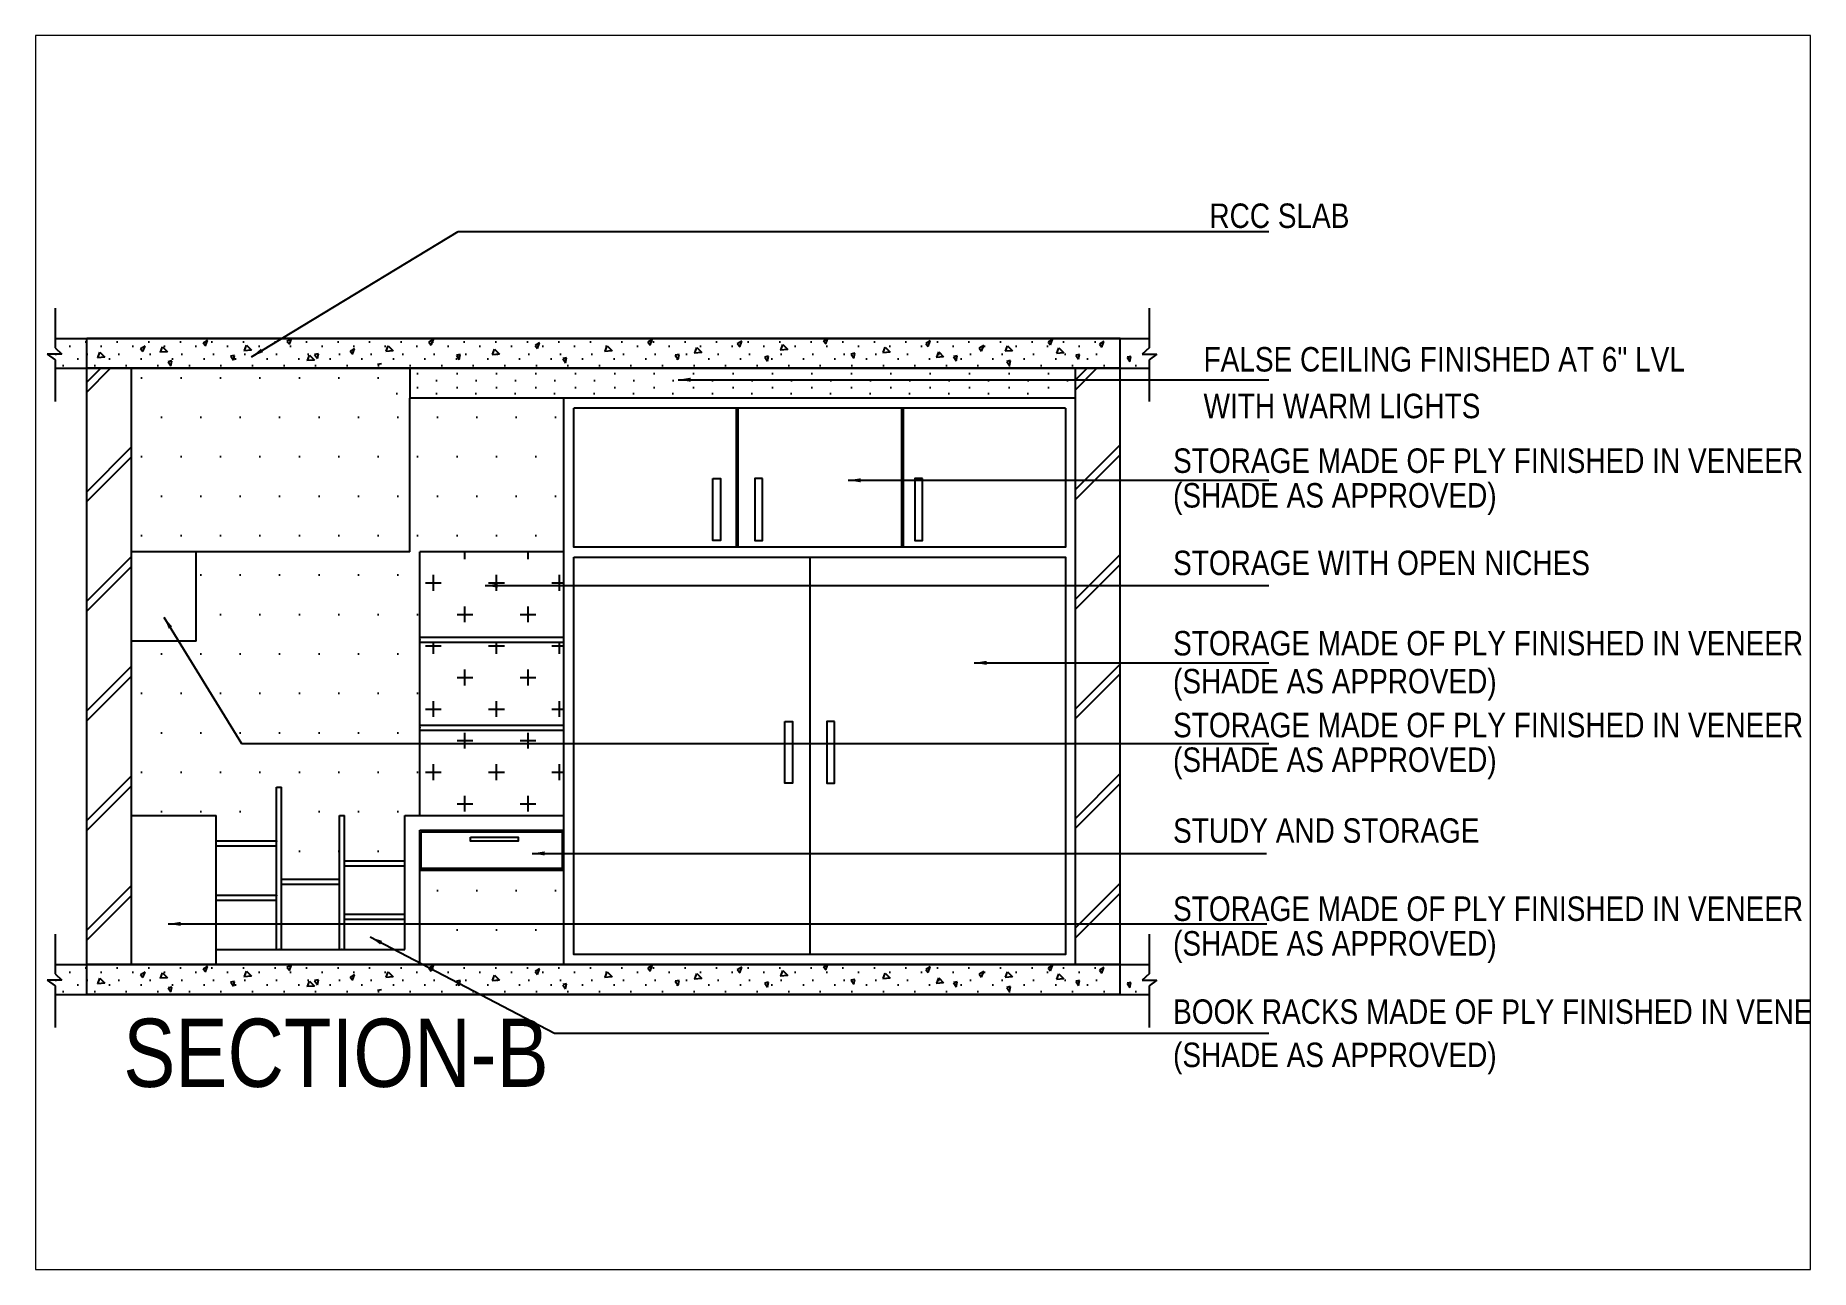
# Paper-space layout 'SEC B' of a CAD drawing. Header units: millimetres. Extents: x 29 to 257, y 20 to 178.
# The model-space entities are those that its viewports show. They can reach past a viewport. Long polylines and large blocks are cut down to what shows.
import ezdxf

# ---------------------------------------------------------------- set-up
doc = ezdxf.new("R2010")
doc.units = ezdxf.units.MM
doc.layers.add('TXT', color=7, linetype='Continuous', lineweight=25)
doc.styles.add('stylus BT', font='swissc.ttf')
doc.dimstyles.new('ISO-25', dxfattribs={"dimtxt": 2.5, "dimasz": 2.5, "dimexe": 1.25, "dimexo": 0.625, "dimtad": 1, "dimlunit": 4, "dimtxsty": 'Standard', "dimcen": 2.5, "dimadec": 0, "dimazin": 0, "dimtfac": 1, "dimtmove": 0, "dimatfit": 3, "dimfxl": 1, "dimarcsym": 0})
pattern_1 = [(0, (593.8116, 329.4964), (3.175, 6.35), [0, -6.35])]
pattern_2 = [(0, (584.0765, 330.833), (3.175, 6.35), [0, -6.35])]
pattern_3 = [(0, (585.95, 331.768), (3.175, 6.35), [0, -6.35])]
pattern_4 = [(0, (582.437, 333.372), (3.175, 6.35), [0, -6.35])]
pattern_5 = [(0, (585.649, 334.2406), (3.175, 6.35), [0, -6.35])]
pattern_6 = [(0, (593.8116, 203.4964), (3.175, 6.35), [0, -6.35])]
pattern_7 = [(0, (584.0765, 204.833), (3.175, 6.35), [0, -6.35])]
pattern_8 = [(0, (585.95, 205.768), (3.175, 6.35), [0, -6.35])]
pattern_9 = [(0, (582.437, 207.372), (3.175, 6.35), [0, -6.35])]
pattern_10 = [(0, (585.649, 208.2406), (3.175, 6.35), [0, -6.35])]

msp = doc.modelspace()

# ---------------------------------------------------------------- hatches: boundary and pattern name
h = msp.add_hatch()
h.set_pattern_fill('DOTS', color=256, scale=4, style=0)
h.set_pattern_definition(pattern_3)
h.paths.add_polyline_path([(2903.567, 693.334), (2903.567, 688.653), (2904.927, 687.39), (2902.005, 687.39), (2902.081, 687.334), (3115.948, 687.334), (3115.948, 689.046), (3117.511, 690.193), (3114.588, 690.193), (3115.948, 691.455), (3115.948, 693.334)])
h = msp.add_hatch()
h.set_pattern_fill('DOTS', color=256, scale=4, style=0)
h.set_pattern_definition(pattern_3)
h.paths.add_polyline_path([(2903.567, 693.334), (2903.567, 688.653), (2904.927, 687.39), (2902.005, 687.39), (2902.081, 687.334), (3115.948, 687.334), (3115.948, 689.046), (3117.511, 690.193), (3114.588, 690.193), (3115.948, 691.455), (3115.948, 693.334)])
h = msp.add_hatch()
h.set_pattern_fill('DOTS', color=256, scale=4, style=0)
h.set_pattern_definition(pattern_5)
h.paths.add_polyline_path([(2903.567, 695.807), (2903.567, 689.807), (3115.647, 689.807), (3115.647, 691.519), (3117.21, 692.665), (3114.287, 692.665), (3115.647, 693.928), (3115.647, 695.807)])
h = msp.add_hatch()
h.set_pattern_fill('DOTS', color=256, scale=4, style=0)
h.set_pattern_definition(pattern_5)
h.paths.add_polyline_path([(2903.567, 695.807), (2903.567, 689.807), (3115.647, 689.807), (3115.647, 691.519), (3117.21, 692.665), (3114.287, 692.665), (3115.647, 693.928), (3115.647, 695.807)])
h = msp.add_hatch()
h.set_pattern_fill('DOTS', color=256, scale=4, style=0)
h.set_pattern_definition(pattern_4)
h.paths.add_polyline_path([(2903.567, 694.938), (2903.567, 688.938), (3112.435, 688.938), (3112.435, 690.65), (3113.998, 691.797), (3111.075, 691.797), (3112.435, 693.059), (3112.435, 694.938)])
h = msp.add_hatch()
h.set_pattern_fill('DOTS', color=256, scale=4, style=0)
h.set_pattern_definition(pattern_4)
h.paths.add_polyline_path([(2903.567, 694.938), (2903.567, 688.938), (3112.435, 688.938), (3112.435, 690.65), (3113.998, 691.797), (3111.075, 691.797), (3112.435, 693.059), (3112.435, 694.938)])
h = msp.add_hatch()
h.set_pattern_fill('DOTS', color=256, scale=4, style=0)
h.set_pattern_definition(pattern_2)
h.paths.add_polyline_path([(2903.567, 692.399), (2903.567, 688.653), (2904.927, 687.39), (2902.005, 687.39), (2903.356, 686.399), (3114.075, 686.399), (3114.075, 688.111), (3115.637, 689.257), (3112.715, 689.257), (3114.075, 690.52), (3114.075, 692.399)])
h = msp.add_hatch()
h.set_pattern_fill('DOTS', color=256, scale=4, style=0)
h.set_pattern_definition(pattern_2)
h.paths.add_polyline_path([(2903.567, 692.399), (2903.567, 688.653), (2904.927, 687.39), (2902.005, 687.39), (2903.356, 686.399), (3114.075, 686.399), (3114.075, 688.111), (3115.637, 689.257), (3112.715, 689.257), (3114.075, 690.52), (3114.075, 692.399)])
h = msp.add_hatch()
h.set_pattern_fill('DOTS', color=256, scale=4, style=0)
h.set_pattern_definition(pattern_1)
h.paths.add_polyline_path([(3123.81, 685.063), (3123.81, 686.774), (3125.372, 687.921), (3122.45, 687.921), (3123.81, 689.183), (3123.81, 691.063), (2903.567, 691.063), (2903.567, 689.183), (2904.927, 687.921), (2902.005, 687.921), (2903.567, 686.774), (2903.567, 685.063)])
h = msp.add_hatch()
h.set_pattern_fill('DOTS', color=256, scale=4, style=0)
h.set_pattern_definition(pattern_1)
h.paths.add_polyline_path([(3123.81, 685.063), (3123.81, 686.774), (3125.372, 687.921), (3122.45, 687.921), (3123.81, 689.183), (3123.81, 691.063), (2903.567, 691.063), (2903.567, 689.183), (2904.927, 687.921), (2902.005, 687.921), (2903.567, 686.774), (2903.567, 685.063)])
h = msp.add_hatch()
h.set_pattern_fill('JIS_LC_8A', color=256, scale=2, style=0)
h.paths.add_polyline_path([(2918.993, 684.532), (2909.993, 684.532), (2909.993, 564.532), (2918.993, 564.532)])
h.paths.add_polyline_path([(3117.993, 684.532), (3108.993, 684.532), (3108.993, 564.532), (3117.993, 564.532)])
h = msp.add_hatch()
h.set_pattern_fill('DOTS', color=256, scale=5, style=0)
h.paths.add_polyline_path([(2974.993, 647.588), (2974.993, 678.532), (2974.993, 684.532), (2918.993, 684.532), (2918.993, 647.588)])
h.paths.add_polyline_path([(2976.993, 647.588), (3005.993, 647.588), (3005.993, 678.532), (2974.993, 678.532), (2974.993, 647.588), (2931.993, 647.588), (2931.993, 629.588), (2918.993, 629.588), (2918.993, 594.532), (2935.993, 594.532), (2935.993, 589.335), (2948.16, 589.335), (2948.16, 600.236), (2949.16, 600.236), (2949.16, 581.62), (2960.827, 581.62), (2960.827, 594.532), (2961.827, 594.532), (2961.827, 585.335), (2973.993, 585.335), (2973.993, 594.532), (2976.993, 594.532)])
h = msp.add_hatch()
h.set_pattern_fill('DOTS', color=256, scale=5, style=0)
h.set_pattern_definition([(0, (0, 0.873), (3.96875, 7.9375), [0, -7.9375])])
h.paths.add_polyline_path([(3108.993, 685.405), (2974.993, 685.405), (2974.993, 679.405), (3005.993, 679.405), (3108.993, 679.405)])
h = msp.add_hatch()
h.set_pattern_fill('DOTS', color=256, scale=5, style=0)
h.set_pattern_definition([(0, (0, -1.941), (3.96875, 7.9375), [0, -7.9375])])
h.paths.add_polyline_path([(3108.993, 682.591), (2974.993, 682.591), (2974.993, 676.591), (3005.993, 676.591), (3108.993, 676.591)])
h = msp.add_hatch()
h.set_pattern_fill('DOTS', color=256, scale=5, style=0)
h.set_pattern_definition([(0, (3.825, -0.534), (3.96875, 7.9375), [0, -7.9375])])
h.paths.add_polyline_path([(3112.819, 683.998), (2978.819, 683.998), (2978.819, 677.998), (3009.819, 677.998), (3112.819, 677.998)])
h = msp.add_hatch()
h.set_pattern_fill('DOTS', color=256, scale=5, style=0)
h.set_pattern_definition([(0, (-4.172, -3.147), (3.96875, 7.9375), [0, -7.9375])])
h.paths.add_polyline_path([(3104.821, 681.385), (2970.821, 681.385), (2970.821, 675.385), (3001.821, 675.385), (3104.821, 675.385)])
h = msp.add_hatch()
h.set_pattern_fill('CROSS', color=256, style=0)
h.paths.add_polyline_path([(3005.993, 647.588), (2976.993, 647.588), (2976.993, 630.403), (3005.993, 630.403)])
h.paths.add_polyline_path([(3005.993, 629.403), (2976.993, 629.403), (2976.993, 612.718), (3005.993, 612.718)])
h.paths.add_polyline_path([(3005.993, 611.718), (2976.993, 611.718), (2976.993, 594.532), (3005.993, 594.532)])
h = msp.add_hatch()
h.set_pattern_fill('DOTS', color=256, scale=5, style=0)
h.paths.add_polyline_path([(2976.993, 583.545), (2976.993, 564.532), (3005.993, 564.532), (3005.993, 583.545)])
h = msp.add_hatch()
h.set_pattern_fill('DOTS', color=256, scale=4, style=0)
h.set_pattern_definition(pattern_10)
h.paths.add_polyline_path([(2903.567, 569.807), (2903.567, 563.807), (3115.647, 563.807), (3115.647, 565.519), (3117.21, 566.665), (3114.287, 566.665), (3115.647, 567.928), (3115.647, 569.807)])
h = msp.add_hatch()
h.set_pattern_fill('DOTS', color=256, scale=4, style=0)
h.set_pattern_definition(pattern_10)
h.paths.add_polyline_path([(2903.567, 569.807), (2903.567, 563.807), (3115.647, 563.807), (3115.647, 565.519), (3117.21, 566.665), (3114.287, 566.665), (3115.647, 567.928), (3115.647, 569.807)])
h = msp.add_hatch()
h.set_pattern_fill('DOTS', color=256, scale=4, style=0)
h.set_pattern_definition(pattern_9)
h.paths.add_polyline_path([(2903.567, 568.938), (2903.567, 562.938), (3112.435, 562.938), (3112.435, 564.65), (3113.998, 565.797), (3111.075, 565.797), (3112.435, 567.059), (3112.435, 568.938)])
h = msp.add_hatch()
h.set_pattern_fill('DOTS', color=256, scale=4, style=0)
h.set_pattern_definition(pattern_9)
h.paths.add_polyline_path([(2903.567, 568.938), (2903.567, 562.938), (3112.435, 562.938), (3112.435, 564.65), (3113.998, 565.797), (3111.075, 565.797), (3112.435, 567.059), (3112.435, 568.938)])
h = msp.add_hatch()
h.set_pattern_fill('DOTS', color=256, scale=4, style=0)
h.set_pattern_definition(pattern_8)
h.paths.add_polyline_path([(2903.567, 567.334), (2903.567, 562.653), (2904.927, 561.39), (2902.005, 561.39), (2902.081, 561.334), (3115.948, 561.334), (3115.948, 563.046), (3117.511, 564.193), (3114.588, 564.193), (3115.948, 565.455), (3115.948, 567.334)])
h = msp.add_hatch()
h.set_pattern_fill('DOTS', color=256, scale=4, style=0)
h.set_pattern_definition(pattern_8)
h.paths.add_polyline_path([(2903.567, 567.334), (2903.567, 562.653), (2904.927, 561.39), (2902.005, 561.39), (2902.081, 561.334), (3115.948, 561.334), (3115.948, 563.046), (3117.511, 564.193), (3114.588, 564.193), (3115.948, 565.455), (3115.948, 567.334)])
h = msp.add_hatch()
h.set_pattern_fill('DOTS', color=256, scale=4, style=0)
h.set_pattern_definition(pattern_7)
h.paths.add_polyline_path([(2903.567, 566.399), (2903.567, 562.653), (2904.927, 561.39), (2902.005, 561.39), (2903.356, 560.399), (3114.075, 560.399), (3114.075, 562.111), (3115.637, 563.257), (3112.715, 563.257), (3114.075, 564.52), (3114.075, 566.399)])
h = msp.add_hatch()
h.set_pattern_fill('DOTS', color=256, scale=4, style=0)
h.set_pattern_definition(pattern_7)
h.paths.add_polyline_path([(2903.567, 566.399), (2903.567, 562.653), (2904.927, 561.39), (2902.005, 561.39), (2903.356, 560.399), (3114.075, 560.399), (3114.075, 562.111), (3115.637, 563.257), (3112.715, 563.257), (3114.075, 564.52), (3114.075, 566.399)])
h = msp.add_hatch()
h.set_pattern_fill('DOTS', color=256, scale=4, style=0)
h.set_pattern_definition(pattern_6)
h.paths.add_polyline_path([(3123.81, 559.063), (3123.81, 560.774), (3125.372, 561.921), (3122.45, 561.921), (3123.81, 563.183), (3123.81, 565.063), (2903.567, 565.063), (2903.567, 563.183), (2904.927, 561.921), (2902.005, 561.921), (2903.567, 560.774), (2903.567, 559.063)])
h = msp.add_hatch()
h.set_pattern_fill('DOTS', color=256, scale=4, style=0)
h.set_pattern_definition(pattern_6)
h.paths.add_polyline_path([(3123.81, 559.063), (3123.81, 560.774), (3125.372, 561.921), (3122.45, 561.921), (3123.81, 563.183), (3123.81, 565.063), (2903.567, 565.063), (2903.567, 563.183), (2904.927, 561.921), (2902.005, 561.921), (2903.567, 560.774), (2903.567, 559.063)])

# ---------------------------------------------------------------- linework, layer by layer
for p, q in [((2903.567, 696.631), (2903.567, 688.653)), ((2903.567, 696.631), (2903.567, 688.653)), ((3123.81, 696.631), (3123.81, 688.653)), ((3123.81, 696.631), (3123.81, 688.653)), ((2903.567, 690.532), (3123.81, 690.532)), ((2903.567, 690.532), (3123.81, 690.532)), ((2909.993, 558.532), (2909.993, 690.532)), ((3117.993, 690.532), (2909.993, 690.532)), ((2909.993, 690.532), (3117.993, 690.532)), ((2933.353, 689.637), (2933.862, 689.04)), ((2933.353, 689.637), (2933.862, 689.04)), ((2934.283, 690.145), (2933.375, 689.615)), ((2934.283, 690.145), (2933.375, 689.615)), ((2933.862, 689.04), (2934.283, 690.145)), ((2933.862, 689.04), (2934.283, 690.145)), ((2950.246, 689.96), (2950.755, 689.363)), ((2950.246, 689.96), (2950.755, 689.363)), ((2951.176, 690.469), (2950.268, 689.938)), ((2951.176, 690.469), (2950.268, 689.938)), ((2950.755, 689.363), (2951.176, 690.469)), ((2950.755, 689.363), (2951.176, 690.469)), ((2978.804, 689.814), (2979.313, 689.217)), ((2978.804, 689.814), (2979.313, 689.217)), ((2979.734, 690.322), (2978.826, 689.792)), ((2979.734, 690.322), (2978.826, 689.792)), ((2979.313, 689.217), (2979.734, 690.322)), ((2979.313, 689.217), (2979.734, 690.322)), ((3001.129, 689.643), (3000.221, 689.112)), ((3001.129, 689.643), (3000.221, 689.112)), ((3000.708, 688.537), (3001.129, 689.643)), ((3000.708, 688.537), (3001.129, 689.643)), ((3022.858, 689.813), (3023.368, 689.215)), ((3022.858, 689.813), (3023.368, 689.215)), ((3023.788, 690.321), (3022.881, 689.79)), ((3023.788, 690.321), (3022.881, 689.79)), ((3023.368, 689.215), (3023.788, 690.321)), ((3023.368, 689.215), (3023.788, 690.321)), ((3041.817, 689.971), (3040.909, 689.44)), ((3041.817, 689.971), (3040.909, 689.44)), ((3041.396, 688.865), (3041.817, 689.971)), ((3041.396, 688.865), (3041.817, 689.971)), ((3058.225, 690.051), (3058.735, 689.454)), ((3058.225, 690.051), (3058.735, 689.454)), ((3059.155, 690.559), (3058.248, 690.029)), ((3059.155, 690.559), (3058.248, 690.029)), ((3058.735, 689.454), (3059.155, 690.559)), ((3058.735, 689.454), (3059.155, 690.559)), ((3079.776, 690.055), (3078.868, 689.524)), ((3079.776, 690.055), (3078.868, 689.524)), ((3079.355, 688.949), (3079.776, 690.055)), ((3079.355, 688.949), (3079.776, 690.055)), ((3103.47, 689.827), (3103.979, 689.23)), ((3103.47, 689.827), (3103.979, 689.23)), ((3104.4, 690.336), (3103.492, 689.805)), ((3104.4, 690.336), (3103.492, 689.805)), ((3103.979, 689.23), (3104.4, 690.336)), ((3103.979, 689.23), (3104.4, 690.336)), ((3114.732, 689.923), (3113.824, 689.392)), ((3114.732, 689.923), (3113.824, 689.392)), ((3114.311, 688.817), (3114.732, 689.923)), ((3114.311, 688.817), (3114.732, 689.923)), ((3117.993, 558.532), (3117.993, 690.532)), ((2904.927, 687.39), (2902.005, 687.39)), ((2902.005, 687.39), (2903.567, 686.244)), ((2904.927, 687.39), (2902.005, 687.39)), ((2902.005, 687.39), (2903.567, 686.244)), ((2903.567, 688.653), (2904.927, 687.39)), ((2903.567, 688.653), (2904.927, 687.39)), ((2903.567, 686.244), (2903.567, 677.862)), ((2903.567, 686.244), (2903.567, 677.862)), ((2913.618, 686.752), (2912.094, 686.632)), ((2913.618, 686.752), (2912.094, 686.632)), ((2912.214, 686.672), (2912.615, 687.753)), ((2912.214, 686.672), (2912.615, 687.753)), ((2912.615, 687.753), (2913.618, 686.752)), ((2912.615, 687.753), (2913.618, 686.752)), ((2920.754, 688.506), (2921.264, 687.909)), ((2920.754, 688.506), (2921.264, 687.909)), ((2921.684, 689.015), (2920.776, 688.484)), ((2921.684, 689.015), (2920.776, 688.484)), ((2921.264, 687.909), (2921.684, 689.015)), ((2921.264, 687.909), (2921.684, 689.015)), ((2926.216, 687.882), (2924.693, 687.762)), ((2926.216, 687.882), (2924.693, 687.762)), ((2924.813, 687.802), (2925.214, 688.883)), ((2924.813, 687.802), (2925.214, 688.883)), ((2925.214, 688.883), (2926.216, 687.882)), ((2925.214, 688.883), (2926.216, 687.882)), ((2939.696, 687.136), (2938.926, 686.982)), ((2939.696, 687.136), (2938.926, 686.982)), ((2938.933, 686.979), (2939.496, 686.153)), ((2938.933, 686.979), (2939.496, 686.153)), ((2939.496, 686.153), (2939.696, 687.136)), ((2939.496, 686.153), (2939.696, 687.136)), ((2943.109, 688.206), (2941.585, 688.085)), ((2943.109, 688.206), (2941.585, 688.085)), ((2941.706, 688.125), (2942.107, 689.207)), ((2941.706, 688.125), (2942.107, 689.207)), ((2942.107, 689.207), (2943.109, 688.206)), ((2942.107, 689.207), (2943.109, 688.206)), ((2955.799, 686.203), (2954.275, 686.083)), ((2955.799, 686.203), (2954.275, 686.083)), ((2954.395, 686.123), (2954.796, 687.204)), ((2954.395, 686.123), (2954.796, 687.204)), ((2954.796, 687.204), (2955.799, 686.203)), ((2954.796, 687.204), (2955.799, 686.203)), ((2956.589, 687.459), (2955.819, 687.306)), ((2956.589, 687.459), (2955.819, 687.306)), ((2955.826, 687.302), (2956.388, 686.476)), ((2955.826, 687.302), (2956.388, 686.476)), ((2956.388, 686.476), (2956.589, 687.459)), ((2956.388, 686.476), (2956.589, 687.459)), ((2962.935, 687.958), (2963.444, 687.361)), ((2962.935, 687.958), (2963.444, 687.361)), ((2963.865, 688.466), (2962.957, 687.936)), ((2963.865, 688.466), (2962.957, 687.936)), ((2963.444, 687.361), (2963.865, 688.466)), ((2963.444, 687.361), (2963.865, 688.466)), ((2971.667, 688.059), (2970.144, 687.939)), ((2971.667, 688.059), (2970.144, 687.939)), ((2970.264, 687.979), (2970.665, 689.06)), ((2970.264, 687.979), (2970.665, 689.06)), ((2970.665, 689.06), (2971.667, 688.059)), ((2970.665, 689.06), (2971.667, 688.059)), ((2985.148, 687.313), (2984.377, 687.159)), ((2985.148, 687.313), (2984.377, 687.159)), ((2984.384, 687.156), (2984.947, 686.33)), ((2984.384, 687.156), (2984.947, 686.33)), ((2984.947, 686.33), (2985.148, 687.313)), ((2984.947, 686.33), (2985.148, 687.313)), ((2993.062, 687.38), (2991.539, 687.26)), ((2993.062, 687.38), (2991.539, 687.26)), ((2991.659, 687.3), (2992.06, 688.381)), ((2991.659, 687.3), (2992.06, 688.381)), ((2992.06, 688.381), (2993.062, 687.38)), ((2992.06, 688.381), (2993.062, 687.38)), ((3000.199, 689.134), (3000.708, 688.537)), ((3000.199, 689.134), (3000.708, 688.537)), ((3006.543, 686.634), (3005.772, 686.48)), ((3006.543, 686.634), (3005.772, 686.48)), ((3005.779, 686.477), (3006.342, 685.651)), ((3005.779, 686.477), (3006.342, 685.651)), ((3006.342, 685.651), (3006.543, 686.634)), ((3006.342, 685.651), (3006.543, 686.634)), ((3015.722, 688.058), (3014.198, 687.938)), ((3015.722, 688.058), (3014.198, 687.938)), ((3014.319, 687.978), (3014.72, 689.059)), ((3014.319, 687.978), (3014.72, 689.059)), ((3014.72, 689.059), (3015.722, 688.058)), ((3014.72, 689.059), (3015.722, 688.058)), ((3029.202, 687.312), (3028.432, 687.158)), ((3029.202, 687.312), (3028.432, 687.158)), ((3028.439, 687.155), (3029.001, 686.329)), ((3028.439, 687.155), (3029.001, 686.329)), ((3029.001, 686.329), (3029.202, 687.312)), ((3029.001, 686.329), (3029.202, 687.312)), ((3033.751, 687.708), (3032.227, 687.588)), ((3033.751, 687.708), (3032.227, 687.588)), ((3032.347, 687.628), (3032.748, 688.709)), ((3032.347, 687.628), (3032.748, 688.709)), ((3032.748, 688.709), (3033.751, 687.708)), ((3032.748, 688.709), (3033.751, 687.708)), ((3040.887, 689.462), (3041.396, 688.865)), ((3040.887, 689.462), (3041.396, 688.865)), ((3047.231, 686.962), (3046.461, 686.808)), ((3047.231, 686.962), (3046.461, 686.808)), ((3046.467, 686.805), (3047.03, 685.979)), ((3046.467, 686.805), (3047.03, 685.979)), ((3047.03, 685.979), (3047.231, 686.962)), ((3047.03, 685.979), (3047.231, 686.962)), ((3051.089, 688.296), (3049.565, 688.176)), ((3051.089, 688.296), (3049.565, 688.176)), ((3049.686, 688.216), (3050.086, 689.297)), ((3049.686, 688.216), (3050.086, 689.297)), ((3050.086, 689.297), (3051.089, 688.296)), ((3050.086, 689.297), (3051.089, 688.296)), ((3064.569, 687.55), (3063.799, 687.396)), ((3064.569, 687.55), (3063.799, 687.396)), ((3063.806, 687.393), (3064.368, 686.567)), ((3063.806, 687.393), (3064.368, 686.567)), ((3064.368, 686.567), (3064.569, 687.55)), ((3064.368, 686.567), (3064.569, 687.55)), ((3071.709, 687.792), (3070.186, 687.672)), ((3071.709, 687.792), (3070.186, 687.672)), ((3070.306, 687.712), (3070.707, 688.793)), ((3070.306, 687.712), (3070.707, 688.793)), ((3070.707, 688.793), (3071.709, 687.792)), ((3070.707, 688.793), (3071.709, 687.792)), ((3078.846, 689.546), (3079.355, 688.949)), ((3078.846, 689.546), (3079.355, 688.949)), ((3082.459, 686.835), (3080.935, 686.714)), ((3082.459, 686.835), (3080.935, 686.714)), ((3081.056, 686.754), (3081.457, 687.836)), ((3081.056, 686.754), (3081.457, 687.836)), ((3081.457, 687.836), (3082.459, 686.835)), ((3081.457, 687.836), (3082.459, 686.835)), ((3085.19, 687.046), (3084.42, 686.892)), ((3085.19, 687.046), (3084.42, 686.892)), ((3084.426, 686.889), (3084.989, 686.063)), ((3084.426, 686.889), (3084.989, 686.063)), ((3084.989, 686.063), (3085.19, 687.046)), ((3084.989, 686.063), (3085.19, 687.046)), ((3089.596, 688.589), (3090.105, 687.992)), ((3089.596, 688.589), (3090.105, 687.992)), ((3090.526, 689.098), (3089.618, 688.567)), ((3090.526, 689.098), (3089.618, 688.567)), ((3090.105, 687.992), (3090.526, 689.098)), ((3090.105, 687.992), (3090.526, 689.098)), ((3096.333, 688.073), (3094.81, 687.953)), ((3096.333, 688.073), (3094.81, 687.953)), ((3094.93, 687.993), (3095.331, 689.074)), ((3094.93, 687.993), (3095.331, 689.074)), ((3095.939, 686.088), (3095.169, 685.935)), ((3095.939, 686.088), (3095.169, 685.935)), ((3095.331, 689.074), (3096.333, 688.073)), ((3095.331, 689.074), (3096.333, 688.073)), ((3095.738, 685.105), (3095.939, 686.088)), ((3095.738, 685.105), (3095.939, 686.088)), ((3106.665, 687.66), (3105.142, 687.54)), ((3106.665, 687.66), (3105.142, 687.54)), ((3105.262, 687.58), (3105.663, 688.661)), ((3105.262, 687.58), (3105.663, 688.661)), ((3105.663, 688.661), (3106.665, 687.66)), ((3105.663, 688.661), (3106.665, 687.66)), ((3109.814, 687.327), (3109.043, 687.173)), ((3109.814, 687.327), (3109.043, 687.173)), ((3109.05, 687.169), (3109.613, 686.343)), ((3109.05, 687.169), (3109.613, 686.343)), ((3109.613, 686.343), (3109.814, 687.327)), ((3109.613, 686.343), (3109.814, 687.327)), ((3113.802, 689.414), (3114.311, 688.817)), ((3113.802, 689.414), (3114.311, 688.817)), ((3120.146, 686.914), (3119.375, 686.76)), ((3120.146, 686.914), (3119.375, 686.76)), ((3119.382, 686.757), (3119.945, 685.931)), ((3119.382, 686.757), (3119.945, 685.931)), ((3119.945, 685.931), (3120.146, 686.914)), ((3119.945, 685.931), (3120.146, 686.914)), ((3123.81, 688.653), (3122.45, 687.39)), ((3123.81, 688.653), (3122.45, 687.39)), ((3122.45, 687.39), (3125.372, 687.39)), ((3122.45, 687.39), (3125.372, 687.39)), ((3125.372, 687.39), (3123.81, 686.244)), ((3125.372, 687.39), (3123.81, 686.244)), ((3123.81, 686.244), (3123.81, 677.862)), ((3123.81, 686.244), (3123.81, 677.862)), ((2903.567, 684.532), (3123.81, 684.532)), ((3117.993, 684.532), (2909.993, 684.532)), ((2918.993, 564.532), (2918.993, 684.532)), ((2927.098, 686.006), (2926.328, 685.852)), ((2927.098, 686.006), (2926.328, 685.852)), ((2926.335, 685.849), (2926.897, 685.023)), ((2926.335, 685.849), (2926.897, 685.023)), ((2926.897, 685.023), (2927.098, 686.006)), ((2926.897, 685.023), (2927.098, 686.006)), ((2969.279, 685.457), (2968.509, 685.303)), ((2969.279, 685.457), (2968.509, 685.303)), ((2974.993, 684.532), (2974.993, 678.532)), ((3095.176, 685.931), (3095.738, 685.105)), ((3095.176, 685.931), (3095.738, 685.105)), ((3108.993, 564.532), (3108.993, 684.532)), ((3005.993, 678.532), (2974.993, 678.532)), ((2974.993, 647.588), (2974.993, 678.532)), ((3005.993, 564.532), (3005.993, 678.532)), ((3108.993, 678.532), (3005.993, 678.532)), ((3106.993, 676.532), (3007.993, 676.532)), ((3040.693, 676.532), (3040.693, 648.532)), ((3040.993, 676.532), (3040.993, 648.532)), ((3073.993, 676.532), (3073.993, 648.532)), ((3074.293, 676.532), (3074.293, 648.532)), ((2974.993, 647.588), (2918.993, 647.588)), ((2931.993, 629.588), (2931.993, 647.588)), ((2976.993, 594.532), (2976.993, 647.588)), ((3005.993, 647.588), (2976.993, 647.588)), ((3055.493, 646.532), (3055.493, 566.532)), ((2931.993, 629.588), (2918.993, 629.588)), ((2976.993, 630.403), (3005.993, 630.403)), ((2976.993, 629.403), (3005.993, 629.403)), ((2976.993, 612.718), (3005.993, 612.718)), ((2976.993, 611.718), (3005.993, 611.718)), ((2948.16, 567.532), (2948.16, 600.236)), ((2948.16, 600.236), (2949.16, 600.236)), ((2949.16, 567.532), (2949.16, 600.236)), ((2918.993, 594.532), (2935.993, 594.532)), ((2935.993, 564.532), (2935.993, 594.532)), ((2960.827, 567.532), (2960.827, 594.532)), ((2960.827, 567.532), (2960.827, 594.532)), ((2960.827, 594.532), (2961.827, 594.532)), ((2961.827, 567.532), (2961.827, 594.532)), ((2973.993, 567.532), (2973.993, 594.532)), ((2973.993, 594.532), (3005.993, 594.532)), ((2976.993, 564.532), (2976.993, 591.545)), ((2976.993, 591.545), (3005.993, 591.545)), ((2948.16, 589.335), (2935.993, 589.335)), ((2948.16, 588.335), (2935.993, 588.335)), ((2973.993, 585.335), (2961.827, 585.335)), ((2973.993, 584.335), (2961.827, 584.335)), ((2976.993, 583.545), (3005.993, 583.545)), ((2960.827, 581.62), (2949.16, 581.62)), ((2960.827, 580.62), (2949.16, 580.62)), ((2948.16, 578.433), (2935.993, 578.433)), ((2948.16, 577.433), (2935.993, 577.433)), ((2973.993, 574.585), (2961.827, 574.585)), ((2973.993, 573.585), (2961.827, 573.585)), ((2903.567, 570.631), (2903.567, 562.653)), ((2903.567, 570.631), (2903.567, 562.653)), ((3123.81, 570.631), (3123.81, 562.653)), ((3123.81, 570.631), (3123.81, 562.653)), ((2935.993, 567.532), (2973.993, 567.532)), ((2904.927, 561.39), (2902.005, 561.39)), ((2902.005, 561.39), (2903.567, 560.244)), ((2904.927, 561.39), (2902.005, 561.39)), ((2902.005, 561.39), (2903.567, 560.244)), ((2903.567, 564.532), (3123.81, 564.532)), ((2903.567, 564.532), (3123.81, 564.532)), ((2903.567, 562.653), (2904.927, 561.39)), ((2903.567, 562.653), (2904.927, 561.39)), ((3117.993, 564.532), (2909.993, 564.532)), ((2909.993, 564.532), (3117.993, 564.532)), ((2912.214, 560.672), (2912.615, 561.753)), ((2912.214, 560.672), (2912.615, 561.753)), ((2912.615, 561.753), (2913.618, 560.752)), ((2912.615, 561.753), (2913.618, 560.752)), ((2920.754, 562.506), (2921.264, 561.909)), ((2920.754, 562.506), (2921.264, 561.909)), ((2921.684, 563.015), (2920.776, 562.484)), ((2921.684, 563.015), (2920.776, 562.484)), ((2921.264, 561.909), (2921.684, 563.015)), ((2921.264, 561.909), (2921.684, 563.015)), ((2926.216, 561.882), (2924.693, 561.762)), ((2926.216, 561.882), (2924.693, 561.762)), ((2924.813, 561.802), (2925.214, 562.883)), ((2924.813, 561.802), (2925.214, 562.883)), ((2925.214, 562.883), (2926.216, 561.882)), ((2925.214, 562.883), (2926.216, 561.882)), ((2933.353, 563.637), (2933.862, 563.04)), ((2933.353, 563.637), (2933.862, 563.04)), ((2934.283, 564.145), (2933.375, 563.615)), ((2934.283, 564.145), (2933.375, 563.615)), ((2933.862, 563.04), (2934.283, 564.145)), ((2933.862, 563.04), (2934.283, 564.145)), ((2935.993, 564.532), (2976.993, 564.532)), ((2939.696, 561.136), (2938.926, 560.982)), ((2939.696, 561.136), (2938.926, 560.982)), ((2939.496, 560.153), (2939.696, 561.136)), ((2939.496, 560.153), (2939.696, 561.136)), ((2943.109, 562.206), (2941.585, 562.085)), ((2943.109, 562.206), (2941.585, 562.085)), ((2941.706, 562.125), (2942.107, 563.207)), ((2941.706, 562.125), (2942.107, 563.207)), ((2942.107, 563.207), (2943.109, 562.206)), ((2942.107, 563.207), (2943.109, 562.206)), ((2950.246, 563.96), (2950.755, 563.363)), ((2950.246, 563.96), (2950.755, 563.363)), ((2951.176, 564.469), (2950.268, 563.938)), ((2951.176, 564.469), (2950.268, 563.938)), ((2950.755, 563.363), (2951.176, 564.469)), ((2950.755, 563.363), (2951.176, 564.469)), ((2954.395, 560.123), (2954.796, 561.204)), ((2954.395, 560.123), (2954.796, 561.204)), ((2954.796, 561.204), (2955.799, 560.203)), ((2954.796, 561.204), (2955.799, 560.203)), ((2956.589, 561.459), (2955.819, 561.306)), ((2956.589, 561.459), (2955.819, 561.306)), ((2955.826, 561.302), (2956.388, 560.476)), ((2955.826, 561.302), (2956.388, 560.476)), ((2956.388, 560.476), (2956.589, 561.459)), ((2956.388, 560.476), (2956.589, 561.459)), ((2962.935, 561.958), (2963.444, 561.361)), ((2962.935, 561.958), (2963.444, 561.361)), ((2963.865, 562.466), (2962.957, 561.936)), ((2963.865, 562.466), (2962.957, 561.936)), ((2963.444, 561.361), (2963.865, 562.466)), ((2963.444, 561.361), (2963.865, 562.466)), ((2971.667, 562.059), (2970.144, 561.939)), ((2971.667, 562.059), (2970.144, 561.939)), ((2970.264, 561.979), (2970.665, 563.06)), ((2970.264, 561.979), (2970.665, 563.06)), ((2970.665, 563.06), (2971.667, 562.059)), ((2970.665, 563.06), (2971.667, 562.059)), ((2978.804, 563.814), (2979.313, 563.217)), ((2978.804, 563.814), (2979.313, 563.217)), ((2979.734, 564.322), (2978.826, 563.792)), ((2979.734, 564.322), (2978.826, 563.792)), ((2979.313, 563.217), (2979.734, 564.322)), ((2979.313, 563.217), (2979.734, 564.322)), ((2985.148, 561.313), (2984.377, 561.159)), ((2985.148, 561.313), (2984.377, 561.159)), ((2984.384, 561.156), (2984.947, 560.33)), ((2984.384, 561.156), (2984.947, 560.33)), ((2984.947, 560.33), (2985.148, 561.313)), ((2984.947, 560.33), (2985.148, 561.313)), ((2993.062, 561.38), (2991.539, 561.26)), ((2993.062, 561.38), (2991.539, 561.26)), ((2991.659, 561.3), (2992.06, 562.381)), ((2991.659, 561.3), (2992.06, 562.381)), ((2992.06, 562.381), (2993.062, 561.38)), ((2992.06, 562.381), (2993.062, 561.38)), ((3000.199, 563.134), (3000.708, 562.537)), ((3000.199, 563.134), (3000.708, 562.537)), ((3001.129, 563.643), (3000.221, 563.112)), ((3001.129, 563.643), (3000.221, 563.112)), ((3000.708, 562.537), (3001.129, 563.643)), ((3000.708, 562.537), (3001.129, 563.643)), ((3015.722, 562.058), (3014.198, 561.938)), ((3015.722, 562.058), (3014.198, 561.938)), ((3014.319, 561.978), (3014.72, 563.059)), ((3014.319, 561.978), (3014.72, 563.059)), ((3014.72, 563.059), (3015.722, 562.058)), ((3014.72, 563.059), (3015.722, 562.058)), ((3022.858, 563.813), (3023.368, 563.215)), ((3022.858, 563.813), (3023.368, 563.215)), ((3023.788, 564.321), (3022.881, 563.79)), ((3023.788, 564.321), (3022.881, 563.79)), ((3023.368, 563.215), (3023.788, 564.321)), ((3023.368, 563.215), (3023.788, 564.321)), ((3029.202, 561.312), (3028.432, 561.158)), ((3029.202, 561.312), (3028.432, 561.158)), ((3028.439, 561.155), (3029.001, 560.329)), ((3028.439, 561.155), (3029.001, 560.329)), ((3029.001, 560.329), (3029.202, 561.312)), ((3029.001, 560.329), (3029.202, 561.312)), ((3033.751, 561.708), (3032.227, 561.588)), ((3033.751, 561.708), (3032.227, 561.588)), ((3032.347, 561.628), (3032.748, 562.709)), ((3032.347, 561.628), (3032.748, 562.709)), ((3032.748, 562.709), (3033.751, 561.708)), ((3032.748, 562.709), (3033.751, 561.708)), ((3040.887, 563.462), (3041.396, 562.865)), ((3040.887, 563.462), (3041.396, 562.865)), ((3041.817, 563.971), (3040.909, 563.44)), ((3041.817, 563.971), (3040.909, 563.44)), ((3041.396, 562.865), (3041.817, 563.971)), ((3041.396, 562.865), (3041.817, 563.971)), ((3051.089, 562.296), (3049.565, 562.176)), ((3051.089, 562.296), (3049.565, 562.176)), ((3049.686, 562.216), (3050.086, 563.297)), ((3049.686, 562.216), (3050.086, 563.297)), ((3050.086, 563.297), (3051.089, 562.296)), ((3050.086, 563.297), (3051.089, 562.296)), ((3058.225, 564.051), (3058.735, 563.454)), ((3058.225, 564.051), (3058.735, 563.454)), ((3059.155, 564.559), (3058.248, 564.029)), ((3059.155, 564.559), (3058.248, 564.029)), ((3058.735, 563.454), (3059.155, 564.559)), ((3058.735, 563.454), (3059.155, 564.559)), ((3064.569, 561.55), (3063.799, 561.396)), ((3064.569, 561.55), (3063.799, 561.396)), ((3063.806, 561.393), (3064.368, 560.567)), ((3063.806, 561.393), (3064.368, 560.567)), ((3064.368, 560.567), (3064.569, 561.55)), ((3064.368, 560.567), (3064.569, 561.55)), ((3071.709, 561.792), (3070.186, 561.672)), ((3071.709, 561.792), (3070.186, 561.672)), ((3070.306, 561.712), (3070.707, 562.793)), ((3070.306, 561.712), (3070.707, 562.793)), ((3070.707, 562.793), (3071.709, 561.792)), ((3070.707, 562.793), (3071.709, 561.792)), ((3078.846, 563.546), (3079.355, 562.949)), ((3078.846, 563.546), (3079.355, 562.949)), ((3079.776, 564.055), (3078.868, 563.524)), ((3079.776, 564.055), (3078.868, 563.524)), ((3079.355, 562.949), (3079.776, 564.055)), ((3079.355, 562.949), (3079.776, 564.055)), ((3081.056, 560.754), (3081.457, 561.836)), ((3081.056, 560.754), (3081.457, 561.836)), ((3081.457, 561.836), (3082.459, 560.835)), ((3081.457, 561.836), (3082.459, 560.835)), ((3085.19, 561.046), (3084.42, 560.892)), ((3085.19, 561.046), (3084.42, 560.892)), ((3084.989, 560.063), (3085.19, 561.046)), ((3084.989, 560.063), (3085.19, 561.046)), ((3089.596, 562.589), (3090.105, 561.992)), ((3089.596, 562.589), (3090.105, 561.992)), ((3090.526, 563.098), (3089.618, 562.567)), ((3090.526, 563.098), (3089.618, 562.567)), ((3090.105, 561.992), (3090.526, 563.098)), ((3090.105, 561.992), (3090.526, 563.098)), ((3096.333, 562.073), (3094.81, 561.953)), ((3096.333, 562.073), (3094.81, 561.953)), ((3094.93, 561.993), (3095.331, 563.074)), ((3094.93, 561.993), (3095.331, 563.074)), ((3095.331, 563.074), (3096.333, 562.073)), ((3095.331, 563.074), (3096.333, 562.073)), ((3103.47, 563.827), (3103.979, 563.23)), ((3103.47, 563.827), (3103.979, 563.23)), ((3104.4, 564.336), (3103.492, 563.805)), ((3104.4, 564.336), (3103.492, 563.805)), ((3103.979, 563.23), (3104.4, 564.336)), ((3103.979, 563.23), (3104.4, 564.336)), ((3106.665, 561.66), (3105.142, 561.54)), ((3106.665, 561.66), (3105.142, 561.54)), ((3105.262, 561.58), (3105.663, 562.661)), ((3105.262, 561.58), (3105.663, 562.661)), ((3105.663, 562.661), (3106.665, 561.66)), ((3105.663, 562.661), (3106.665, 561.66)), ((3109.814, 561.327), (3109.043, 561.173)), ((3109.814, 561.327), (3109.043, 561.173)), ((3109.05, 561.169), (3109.613, 560.343)), ((3109.05, 561.169), (3109.613, 560.343)), ((3109.613, 560.343), (3109.814, 561.327)), ((3109.613, 560.343), (3109.814, 561.327)), ((3113.802, 563.414), (3114.311, 562.817)), ((3113.802, 563.414), (3114.311, 562.817)), ((3114.732, 563.923), (3113.824, 563.392)), ((3114.732, 563.923), (3113.824, 563.392)), ((3114.311, 562.817), (3114.732, 563.923)), ((3114.311, 562.817), (3114.732, 563.923)), ((3123.81, 562.653), (3122.45, 561.39)), ((3123.81, 562.653), (3122.45, 561.39)), ((3122.45, 561.39), (3125.372, 561.39)), ((3122.45, 561.39), (3125.372, 561.39)), ((3125.372, 561.39), (3123.81, 560.244)), ((3125.372, 561.39), (3123.81, 560.244)), ((2903.567, 560.244), (2903.567, 551.862)), ((2903.567, 560.244), (2903.567, 551.862)), ((2903.567, 558.532), (3123.81, 558.532)), ((3117.993, 558.532), (2909.993, 558.532)), ((2913.618, 560.752), (2912.094, 560.632)), ((2913.618, 560.752), (2912.094, 560.632)), ((2927.098, 560.006), (2926.328, 559.852)), ((2927.098, 560.006), (2926.328, 559.852)), ((2926.335, 559.849), (2926.897, 559.023)), ((2926.335, 559.849), (2926.897, 559.023)), ((2926.897, 559.023), (2927.098, 560.006)), ((2926.897, 559.023), (2927.098, 560.006)), ((2938.933, 560.979), (2939.496, 560.153)), ((2938.933, 560.979), (2939.496, 560.153)), ((2955.799, 560.203), (2954.275, 560.083)), ((2955.799, 560.203), (2954.275, 560.083)), ((2969.279, 559.457), (2968.509, 559.303)), ((2969.279, 559.457), (2968.509, 559.303)), ((3006.543, 560.634), (3005.772, 560.48)), ((3006.543, 560.634), (3005.772, 560.48)), ((3005.779, 560.477), (3006.342, 559.651)), ((3005.779, 560.477), (3006.342, 559.651)), ((3006.342, 559.651), (3006.543, 560.634)), ((3006.342, 559.651), (3006.543, 560.634)), ((3047.231, 560.962), (3046.461, 560.808)), ((3047.231, 560.962), (3046.461, 560.808)), ((3046.467, 560.805), (3047.03, 559.979)), ((3046.467, 560.805), (3047.03, 559.979)), ((3047.03, 559.979), (3047.231, 560.962)), ((3047.03, 559.979), (3047.231, 560.962)), ((3082.459, 560.835), (3080.935, 560.714)), ((3082.459, 560.835), (3080.935, 560.714)), ((3084.426, 560.889), (3084.989, 560.063)), ((3084.426, 560.889), (3084.989, 560.063)), ((3095.939, 560.088), (3095.169, 559.935)), ((3095.939, 560.088), (3095.169, 559.935)), ((3095.176, 559.931), (3095.738, 559.105)), ((3095.176, 559.931), (3095.738, 559.105)), ((3095.738, 559.105), (3095.939, 560.088)), ((3095.738, 559.105), (3095.939, 560.088)), ((3120.146, 560.914), (3119.375, 560.76)), ((3120.146, 560.914), (3119.375, 560.76)), ((3119.382, 560.757), (3119.945, 559.931)), ((3119.382, 560.757), (3119.945, 559.931)), ((3119.945, 559.931), (3120.146, 560.914)), ((3119.945, 559.931), (3120.146, 560.914)), ((3123.81, 560.244), (3123.81, 551.862)), ((3123.81, 560.244), (3123.81, 551.862))]:
    msp.add_line(p, q)
msp.add_lwpolyline([(3106.993, 676.532), (3106.993, 648.532), (3007.993, 648.532), (3007.993, 676.532)])
for points in [[(3035.998, 662.356), (3037.544, 662.356), (3037.544, 649.903), (3035.998, 649.903)], [(3045.989, 662.356), (3044.443, 662.356), (3044.443, 649.903), (3045.989, 649.903)], [(3078.222, 662.356), (3076.676, 662.356), (3076.676, 649.903), (3078.222, 649.903)], [(3007.993, 646.532), (3106.993, 646.532), (3106.993, 566.532), (3007.993, 566.532)], [(3050.498, 613.463), (3052.044, 613.463), (3052.044, 601.01), (3050.498, 601.01)], [(3060.489, 613.463), (3058.943, 613.463), (3058.943, 601.01), (3060.489, 601.01)], [(2977.293, 591.245), (3005.693, 591.245), (3005.693, 583.845), (2977.293, 583.845)], [(2987.232, 590.151), (2996.828, 590.151), (2996.828, 589.383), (2987.232, 589.383)]]:
    msp.add_lwpolyline(points, close=True)
for p in [(3073.993, 676.532), (2976.993, 629.903), (2976.993, 612.218), (2948.16, 589.335), (2948.16, 578.433), (2948.66, 567.532), (2961.327, 567.532)]:
    msp.add_point(p)

# ---------------------------------------------------------------- texts
at = {"layer": 'TXT', "style": 'stylus BT'}
for s, height, p in [('RCC SLAB', 4.9203, (3135.958, 712.786)), ('FALSE CEILING FINISHED AT 6" LVL', 4.92032, (3134.779, 683.889)), ('WITH WARM LIGHTS ', 4.92032, (3134.779, 674.493)), ('STORAGE MADE OF PLY FINISHED IN VENEER', 4.92032, (3128.649, 663.487)), ('(SHADE AS APPROVED)', 4.92032, (3128.649, 656.511)), ('STORAGE WITH OPEN NICHES', 4.92032, (3128.649, 642.908)), ('STORAGE MADE OF PLY FINISHED IN VENEER', 4.92032, (3128.649, 626.743)), ('(SHADE AS APPROVED)', 4.92032, (3128.649, 619.098)), ('STORAGE MADE OF PLY FINISHED IN VENEER', 4.92032, (3128.649, 610.274)), ('(SHADE AS APPROVED)', 4.92032, (3128.649, 603.299)), ('STUDY AND STORAGE', 4.92032, (3128.649, 589.033)), ('STORAGE MADE OF PLY FINISHED IN VENEER', 4.92032, (3128.649, 573.309)), ('(SHADE AS APPROVED)', 4.92032, (3128.649, 566.334)), ('BOOK RACKS MADE OF PLY FINISHED IN VENEER', 4.92032, (3128.649, 552.594)), ('SECTION-B', 13.7315, (2917.316, 539.9)), ('(SHADE AS APPROVED)', 4.92032, (3128.649, 543.892))]:
    msp.add_text(s, height=height, dxfattribs=at).set_placement(p)

# ---------------------------------------------------------------- leaders
for points in [[(2943.109, 686.841), (2984.741, 712.079), (3147.938, 712.079)], [(3029.001, 682.236), (3147.938, 682.236)], [(3063.268, 661.996), (3147.938, 661.996)], [(2990.192, 640.79), (3147.938, 640.79)], [(2925.493, 634.47), (2941.12, 609.049), (3147.938, 609.049)], [(3088.624, 625.253), (3147.938, 625.253)], [(2999.634, 586.89), (3147.464, 586.89)], [(2926.376, 572.714), (3147.534, 572.714)], [(2967.014, 570.075), (3004.135, 550.729), (3147.938, 550.729)]]:
    msp.add_leader(points, dimstyle='ISO-25', override={"dimgap": 0.625, "dimtad": 0})

psp = doc.layouts.new('SEC B')

# ---------------------------------------------------------------- viewports
at = {"layer": '0', "view_target_point": (3224.221, 589.646)}
psp.add_viewport(center=(142.59, 99.11), size=(228.14, 158.5807), view_center_point=(-145.92, 37.684), view_height=248.36971, dxfattribs=at)

doc.saveas('drawing.dxf')
